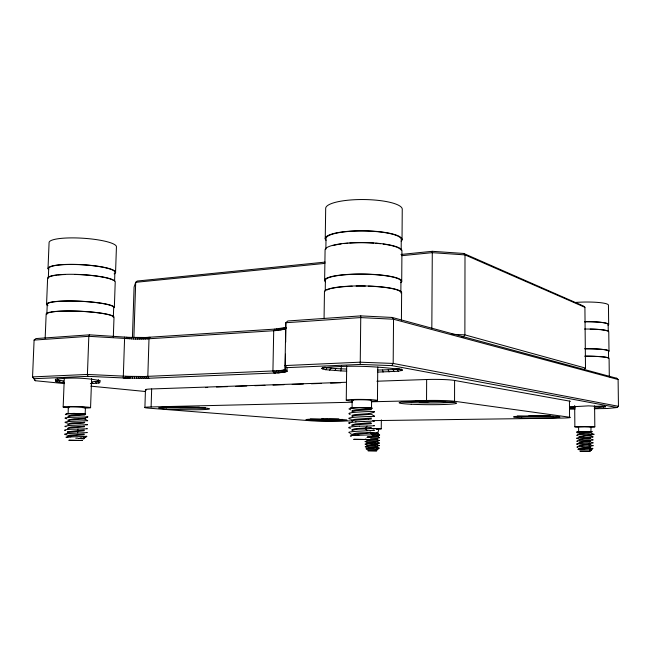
<?xml version="1.0" encoding="UTF-8"?>
<svg xmlns="http://www.w3.org/2000/svg" width="651" height="651" viewBox="0 0 651 651"><rect width="100%" height="100%" fill="white"/><g stroke="black" fill="none" stroke-linecap="round" stroke-linejoin="round"><path stroke-width="0.98" d="M454.601 380.453L569.438 401.097L569.568 417.21L454.553 401.276L454.601 380.453A20.694 1.66 0.3 0 0 426.649 379.509L376.929 381.217M431.825 328.291L432.297 251.31L463.699 253.459L583.434 306.003L584.907 307.305L585.501 368.1L584.045 369.434M415.655 401.219L423.541 401.431L419.293 402.172L425.591 402.351L425.599 400.455M371.664 401.773L426.543 400.487L426.649 379.509M350.637 409.805L348.936 408.918L352.093 408.096L352.11 400.275M400.853 292.95L400.943 281.517A37.799 6.624 0.7 0 0 363.396 274.193A37.799 6.624 0.7 0 0 325.394 280.589L325.24 291.07M401.179 250.22L401.252 239.828A37.652 8.097 0.7 0 0 363.876 230.967A37.652 8.097 0.7 0 0 326.013 238.868L325.858 249.268M401.415 320.593L401.626 292.958A38.612 6.347 0.7 0 0 363.266 285.911A38.612 6.347 0.7 0 0 324.458 292.014L324.06 318.681M401.708 281.533L401.936 251.172A38.458 7.853 0.7 0 0 363.746 242.554A38.458 7.853 0.7 0 0 325.077 250.204L324.629 280.581M402.025 239.837L402.245 209.72A38.311 9.334 0.7 0 0 364.226 199.548A38.311 9.334 0.7 0 0 325.687 208.727L325.24 238.86M377.442 400.56L377.767 367.001M376.717 429.05L381.25 428.838L381.34 419.879M346.259 400.21L346.69 366.082M371.119 428.545C374.732 428.797 381.795 427.178 377.132 433.281L378.394 433.167L370.736 432.899M341.49 365.805L340.831 370.907L325.581 369.703L321.757 368.507L323.083 367.221M371.599 400.495L371.501 408.315L368.718 407.876M590.595 449.955L591.303 449.914L590.766 449.646M285.472 354.16L285.195 369.247L283.73 370.037L279.482 370.679L144.384 376.49L127.954 376.343L87.421 374.439L32.55 376.905L34.096 340.082L35.951 338.569L89.456 334.834L129.101 337.356L146.54 337.487L145.564 338.984L135.603 339.057L88.829 336.315L34.096 340.082M285.691 342.084L285.813 322.733L287.815 320.976L360.768 315.881L392.171 317.452L616.741 378.288L618.108 379.509L618.45 406.314L617.115 407.526L607.481 408.494L594.322 408.73M351.825 424.932L355.503 423.956L370.98 422.654M144.904 407.453L145.466 389.648M352.435 420.896L330.114 421.197A14.224 0.594 0.7 0 1 310.69 420.774L149.372 408.21A18.106 0.911 1.2 0 1 151.113 406.948L151.667 388.956L346.487 382.259M130.102 376.416L130.045 378.255L87.926 376.343L34.275 378.687L32.55 376.905L35.26 380.721L64.579 383.594M132.43 337.527L134.082 287.067L135.693 282.322L137.231 281.029L325.183 262.101M133.886 337.633L135.693 282.322L324.914 263.386M68.331 407.119L68.111 413.727L85.647 414.069L74.043 413.401L66.337 413.702A9.838 0.415 1.3 0 0 67.029 413.824M114.592 281.086L114.885 272.468A33.16 5.615 3.3 0 0 82.01 264.778A33.16 5.615 3.3 0 0 48.703 268.643L48.304 278.376M113.315 337.169L114.006 317.33A33.974 4.394 2.7 0 0 80.244 311.227A33.974 4.394 2.7 0 0 46.156 314.173L45.163 338.365M115.552 272.509L116.431 247.063A33.762 6.477 3.7 0 0 83.002 238.233A33.762 6.477 3.7 0 0 49.077 242.742L48.019 268.603M131.339 338.943L131.388 337.446M90.562 407.648L91.62 378.5M63.163 406.989L64.311 377.645M85.452 407.526L85.143 414.329L71.366 415.118L68.07 416.038M46.555 304.375L47.621 278.335A33.868 5.444 3.2 0 1 81.627 274.6A33.868 5.444 3.2 0 1 115.219 282.078L114.34 307.695A33.95 4.679 2.8 0 0 76.175 301.039A33.95 4.679 2.8 0 0 47.938 305.653M85.2 414.126L85.566 414.117M579.13 431.784L578.666 431.711L578.593 426.82L584.517 426.592L591.059 426.836L590.888 431.8M127.759 378.19L127.954 376.343M67.981 416.73L71.423 415.875L84.858 414.98M366.806 445.756L374.675 444.877L375.424 445.919L379.549 445.593L378.109 445.406M133.479 339.008L133.667 337.519M591.181 449.751L589.643 450.077L592.093 449.369L591.287 448.824M366.839 442.599L377.84 441.378M360.768 315.881L360.223 364.438L391.772 365.61L617.115 407.526M125.472 378.101L125.814 376.27M135.603 339.057L135.937 337.568M64.278 382.739L56.645 381.73L55.815 381.307L55.343 379.305C69.958 377.271 85.826 377.751 100.287 380.689L99.676 382.633L98.838 383L93.077 383.512L91.97 381.795L97.284 381.315L98.065 380.965L98.447 379.647M366.782 447.888L377.775 446.684L377.084 446.488M285.944 328.006L283.673 329.39L275.528 330.594L145.564 338.984M137.703 339.081L138.175 337.6M68.038 432.166L67.379 431.816L77.461 430.661L77.982 429.107L87.348 428.757L86.778 428.61M139.762 339.09L140.364 337.6M372.803 435.665L371.355 436.528L367.083 437.309L370.028 436.805M89.456 334.834L88.829 336.315L87.421 374.439L87.926 376.343M570.357 408.446L572.921 408.535L573.466 407.282L575.264 407.314M276.455 370.924L277.708 372.909L284.609 372.169L287.05 371.168L286.969 367.644L285.032 365.561L285.813 322.733L360.467 317.582L393.546 319.226L618.108 379.509M334.915 370.622L335.875 368.58L346.519 369.036M141.763 339.073L142.496 337.584M351.8 425.803L355.511 424.867L371.347 423.655L370.728 423.524M143.708 339.041L144.563 337.552L274.828 329.105L286.302 327.396L284.487 329.137M368.669 413.597C385.669 410.211 359.238 411.953 355.853 412.254A12.922 1.229 -1.5 0 0 349.392 413.149L348.871 413.678L349.335 413.946M81.652 438.164L78.649 438.595C80.187 437.903 86.323 438.457 85.704 436.683M391.772 365.61L393.18 363.445L393.546 319.226L392.171 317.452M351.996 411.733L355.999 410.659L371.485 409.609M329.658 370.207L331.025 368.189L335.875 368.58M274.828 329.105L273.713 330.724L272.924 371.111L273.973 373.104L275.886 373.015L274.746 371.029M147.329 338.911L148.428 337.405L150.178 337.308L148.998 338.813L147.826 376.384L148.908 378.231L279.393 372.795L278.034 370.81M351.841 429.725L354.982 428.74L365.667 427.919L367.026 426.079L374.455 425.754L373.519 425.632M275.528 330.594L276.732 328.967M62.455 382.593L63.7 380.941L58.354 380.127L57.581 379.72L57.296 378.377M374.675 444.356L375.448 443.347L379.574 443.071L378.288 442.875M378.638 448.629L375.472 449.621L377.759 449.711L376.563 449.581L377.759 449.304L376.97 449.117M67.346 432.581L84.239 430.791M277.228 330.439L278.547 328.804M325.581 369.703L327.225 367.701L331.025 368.189M368.523 437.203L370.842 436.707M278.807 330.26L280.223 328.617M280.247 330.073L281.769 328.405M58.924 382.17L60.445 380.542M65.987 437.171L66.15 437.415A9.627 0.529 2.4 0 0 66.752 437.553M281.549 329.862L283.152 328.185M322.823 369.109L324.735 367.156L327.225 367.701M282.689 329.634L284.373 327.933M283.673 329.39L285.423 327.673M285.13 328.869L286.367 327.697M56.645 381.73L58.354 380.127M579.048 445.479L580.057 444.918L588.748 444.218L589.952 443.087L593.224 442.843L591.832 442.639M321.757 368.507L322.4 367.905C348.619 364.934 375.619 366.196 401.74 369.556L402.31 370.159L398.436 371.241L377.58 372.095M370.557 436.666L377.718 436.146L379.647 435.039L378.361 434.974M55.815 381.307L57.581 379.72M67.981 420.839L70.837 419.911L84.972 418.984M591.751 448.97L592.011 449.174M67.932 420.017L74.181 418.78L85.037 418.259M80.879 438.571L84.304 438.53L80.154 438.505M376.27 449.556L377.108 449.32M169.553 406.419L169.04 406.72L180.962 407.013L179.831 407.607L199.385 407.16M577.706 434.901A8.268 0.545 -2.3 0 1 582.751 434.437C609.393 433.314 581.514 435.665 578.959 436.666M371.412 418.967L368.824 419.211M594.306 408.153L605.65 406.72L588.504 405.866L569.715 406.932M83.19 438.416L84.304 438.107L83.873 437.928M84.972 418.3L87.836 416.852L87.218 416.778M86.07 437.195L85.517 437.448M590.376 450.004L591.303 449.914M574.678 405.54L574.866 426.82L594.819 426.836L594.599 405.899M67.541 423.044A11.352 0.92 3 0 1 65.352 422.58A11.36 1.042 0.9 0 1 65.897 421.929A11.368 0.887 -1 0 1 70.788 421.425A11.368 0.537 -2 0 1 77.892 421.107L87.673 420.652L86.559 420.538M591.059 426.836L590.359 426.95M594.819 426.836L590.188 427.154M371.314 427.447L365.667 427.919M376.449 449.646L377.604 449.475M66.492 437.057L86.925 436.382L85.826 436.308M81.766 438.611L82.457 438.505M351.963 430.718C356.252 428.073 366.847 429.766 371.013 428.252M371.404 418.064L354.73 419.342L351.931 420.066L352.492 420.611M577.372 446.903L576.835 447.058L577.421 447.383M349.099 422.8L355.967 421.881M352.419 435.495L373.983 434.762L373.422 434.713M367.237 448.596L379.313 448.14L377.556 447.994M357.22 435.177L358.888 435.112M369.955 448.449L370.899 448.417M580.334 448.938L592.98 448.458L591.946 448.352M69.665 436.797L70.951 436.74M377.962 428.806L376.278 428.919M351.312 435.625L350.336 435.926A10.961 0.741 1.6 0 0 351.231 436.284M365.333 441.427L379.598 440.426L378.386 440.247M590.644 431.841C599.758 431.467 568.461 431.377 579.138 431.816M577.762 434.901L576.688 435.316A8.276 0.667 1.8 0 0 577.551 435.584M377.71 370.045L393.009 369.622L399.34 368.751L401.179 370.728M69.405 413.385L65.303 414.321L66.076 414.793M67.346 436.959L68.526 436.862M578.462 431.784L577.795 431.719M322.953 418.927L321.504 419.179L328.348 418.902M427.471 400.756L415.794 400.78M379.647 435.039L373.365 435.364M425.591 402.351L429.912 401.61L444.869 401.594L436.04 401.35M377.344 433.07L376.66 433.029M578.194 449.157L579.382 449.003M366.603 448.661L366.017 448.799L366.537 448.962M371.55 408.429L372.348 408.169L359.295 407.461L352.093 408.096M338.821 418.927L329.284 418.927M578.666 431.678L591.092 431.743M353.884 435.373L355.649 435.259M614.821 378.589L616.741 378.288M368.075 448.539L369.076 448.49M370.443 407.86L369.231 407.762M577.583 440.947L593.183 439.889L591.873 439.71M581.473 448.873L582.759 448.816M583.093 431.458L576.68 432.362L577.543 432.777M82.254 413.686L80.879 413.613M594.176 406.818L602.566 405.923L603.729 407.176M591.596 445.455L593.256 445.65L581.782 446.472M400.967 254.46L432.297 251.31M401.813 255.697L432.174 252.661L465.001 254.891L584.907 307.305M375.424 445.919L368.173 446.391A7.283 0.464 -1.6 0 0 365.178 446.765L366.285 447.204M68.737 425.567L64.831 426.315A11.36 0.96 2.1 0 0 66.068 426.755M373.186 430.108L374.406 430.254L363.746 430.954A12.947 0.496 -2.8 0 0 354.046 431.507A12.947 1.009 -1.6 0 0 348.806 432.305L349.384 432.907M352.785 407.868L367.424 407.803M86.502 432.41L87.258 432.557L74.857 433.224A11.384 0.529 -2.1 0 0 67.134 433.696M579.431 443.575L589.952 443.087M579.064 446.049L579.96 445.504L590.962 444.373M370.883 437.155L377.881 436.601L377.084 436.439M375.424 444.308L377.816 444.023L377.279 443.876M375.415 444.82L377.8 444.543L377.36 444.397M588.748 444.218L590.896 443.787M375.489 438.994L377.865 438.733L377.32 438.595M375.285 442.175L377.824 441.874L377.108 441.72M372.494 433.875L374.886 433.729M371.77 434.437L377.897 433.948L377.108 433.802M375.188 439.018L366.871 439.93L367.538 440.214M375.163 442.184L366.895 443.168M375.139 444.332L366.847 445.284M375.236 433.704L377.694 433.289M368.612 419.228L354.722 420.253L351.906 420.985L352.484 421.514M370.647 438.253L379.614 437.781L377.832 436.561M77.461 430.661L84.304 430.034M359.507 426.234L367.026 426.079M368.401 413.613L354.51 414.663L351.988 415.362L352.541 415.94M286.969 367.644L360.223 364.438M364.218 421.441L374.488 421.067L373.641 420.961M124.626 337.104L123.259 378.003L148.908 378.231M583.849 448.775L584.964 448.734M216.482 387.011L227.59 386.637M235.67 386.36L246.77 385.978M254.85 385.701L264.949 385.359M273.021 385.083L284.129 384.7M292.209 384.424L303.317 384.041M311.398 383.764L321.488 383.423M330.578 383.113L340.676 382.764M356.406 407.477L350.319 407.908A11.197 0.61 0.6 0 0 351.149 408.226M366.961 449.361L376.921 449.499M90.375 383.569L93.077 383.512M151.113 406.948L352.354 402.228M570.024 409.154L575.085 409.072M372.73 420.627L559.429 418.129A16.267 0.749 0.1 0 0 569.568 417.21M377.629 433.249L370.557 432.907M371.07 428.431L381.25 428.838M572.921 408.535L574.914 408.576M75.744 438.204L77.982 438.245M174.549 406.541L181.539 406.72M542.316 415.655L550.193 415.851L528.685 416.16L533.136 415.712L531.159 415.663M375.448 443.347L366.464 443.787A7.283 0.545 -0.7 0 0 365.065 444.104A7.283 0.561 1.3 0 0 366.041 444.446A7.283 0.415 3.2 0 0 366.92 444.552M77.982 429.107L71.374 429.245A11.376 0.773 -1.3 0 0 66.418 429.652L65.393 429.815A11.368 0.96 0.6 0 0 64.978 430.368M340.831 370.907L346.755 371.119M80.504 438.644L84.003 438.725M570.309 407.168L573.466 407.282M373.349 411.619L374.488 411.668M81.497 438.432L80.057 438.302M451.851 334.264L464.879 334.866L585.501 368.1M461.583 336.697L463.561 336.795L464.879 334.866L465.001 254.891L463.699 253.459M578.161 427.08L574.866 426.82M590.53 450.11L591.303 450.158L590.205 450.142M367.294 437.415L371.216 437.57L368.848 437.366M590.905 449.939L579.105 449.857M369.695 437.114L368.433 436.959M591.45 433.818L592.67 433.9M373.869 416.135L374.52 416.38L366.725 416.607A12.93 0.545 -2.8 0 0 358.481 416.982A12.93 1.001 -2.2 0 0 351.573 417.6A12.93 1.294 -0.5 0 0 348.765 418.398A12.93 1.286 1.7 0 0 351.304 419.252M590.734 431.597L591.303 431.629M592.019 436.683L593.142 436.943L579.667 437.741A8.276 0.635 -1.4 0 0 576.908 438.156M85.989 424.59L87.486 424.737L75.492 425.193A11.368 0.667 -1.8 0 0 68.493 425.559M367.254 437.228L370.924 437.106M378.638 437.537L379.566 437.635M90.863 386.165L145.458 391.511M377.059 435.926L377.881 436.08M377.238 439.091L377.857 439.23L366.887 440.385L367.522 440.719M84.337 422.849C81.871 424.029 71.561 422.678 67.769 424.769M590.685 441.386C590.099 442.485 580.456 441.5 579.048 443.111M377.181 447.017L377.775 447.172L366.863 448.474M377.303 441.232L377.832 441.37M590.726 432.012L580.358 433.045L578.959 433.737M590.742 438.457C589.35 439.482 580.773 438.562 578.983 440.166M84.427 426.836L70.064 427.967L67.566 428.708M590.831 437.903L579.927 439.018L578.991 439.604M590.774 447.278C590.05 448.441 580.554 447.449 579.097 448.995M66.589 434.86L64.571 434.355A11.376 0.879 -0.4 0 1 67.199 433.696M370.801 432.004C367.286 433.509 355.828 431.979 351.979 434.526L350.254 433.533M618.45 406.314L393.18 363.445L359.962 362.192L285.032 365.561L285.195 369.247L287.05 371.168M84.443 426.071C81.115 427.316 70.617 425.835 67.94 428.114M590.864 440.849L579.951 441.972L579.016 442.542M66.768 418.796L65.157 418.145M87.739 416.876L68.884 417.421A11.36 1.033 -0.1 0 0 65.149 418.145M590.929 432.614C588.447 433.607 580.749 432.541 578.999 434.315M590.937 446.732L579.105 448.425M84.223 434.005L69.755 435.202L67.281 435.893M578.991 437.236C581.384 436.495 590.498 434.396 592.703 436.731M371.404 408.673L356.219 409.731L352.525 410.415L352.012 410.83L352.403 411.188M371.078 432.964L354.339 434.461L351.874 435.381M84.272 434.787L69.584 435.991L67.346 436.723M352.679 416.884L351.931 416.339L355.039 415.493L371.371 414.256L374.447 416.176M84.776 422.157C80.293 423.272 71.48 421.824 67.997 424.102M84.947 419.065L87.6 420.692M588.756 444.788L589.985 445.951M603.965 405.711L605.218 406.956M401.016 368.857L402.31 370.159M285.105 369.459L286.961 371.379M98.065 380.965L99.676 382.633M284.829 369.654L286.66 371.591M284.373 369.849L286.171 371.794M97.284 381.315L98.838 383M283.73 370.037L285.48 371.99M282.916 370.216L284.609 372.169M281.932 370.378L283.551 372.348M95.201 381.6L96.576 383.301M396.825 369.231L398.436 371.241M280.784 370.533L282.331 372.51M279.482 370.679L280.939 372.657M365.659 428.838L366.977 430.653M393.009 369.622L394.303 371.656M146.158 376.441L147.15 378.288M34.275 378.687L35.26 380.721M144.384 376.49L145.263 378.337M388.167 369.898L389.062 371.949M142.52 376.522L143.269 378.377M140.575 376.538L141.202 378.394M138.565 376.547L139.054 378.394M77.428 431.434L77.835 432.98M382.625 370.037L383.057 372.095M136.498 376.53L136.856 378.386M126.831 337.234L127.059 338.748M134.391 376.506L134.611 378.353M129.101 337.356L129.191 338.854M132.259 376.465L132.34 378.312M608.669 324.418L608.441 305.124A24.689 3.646 -1.2 0 0 575.948 302.406M608.994 351.052L608.758 331.668A24.754 3.06 -0.9 0 0 584.557 329.048M609.303 376.856L609.084 358.343A24.811 2.466 -0.6 0 0 584.818 356.187A24.315 2.417 -0.6 0 1 595.527 356.406M608.262 331.676L608.172 324.426A24.242 3.149 -0.9 0 0 584.468 321.74M146.402 390.136A18.082 1.204 1.4 0 1 151.667 388.956M569.438 401.097A16.242 0.985 0 0 1 569.959 401.602M426.543 400.487A20.734 1.261 0.4 0 1 454.553 401.276M342.491 419.407A19.261 0.838 0.7 0 1 310.332 418.992M205.635 407.876A23.924 1.245 1.1 0 1 184.819 408.169A23.924 1.245 1.1 0 1 163.271 407.111M453.21 402.041A27.025 1.652 0.4 0 1 427.211 402.945A27.025 1.652 0.4 0 1 402.082 401.61M553.277 416.363A21.735 1.033 0.2 0 1 517.309 416.038M205.488 387.605A30.507 2.124 1.1 0 1 207.718 387.41M352.419 401.032A15.591 0.96 0.6 0 1 350.368 399.6A15.591 0.96 0.6 0 1 373.43 399.852A15.591 0.96 0.6 0 1 371.184 401.244M350.295 414.215A12.922 1.212 2.8 0 1 349.351 413.955M349.847 423.606A12.939 1.269 0.8 0 1 349.034 422.792M355.715 421.872A12.93 0.692 -2.7 0 1 364.332 421.409M350.515 428.317A12.939 1.204 1.4 0 1 348.667 427.593A12.939 1.164 -0.7 0 1 351.06 426.926L352.712 426.73A12.939 0.838 -2.3 0 1 359.531 426.242M353.436 400.593A9.749 0.602 0.6 0 1 360.63 399.771A9.749 0.602 0.6 0 1 371.233 400.642M326.029 240.292A38.417 8.26 0.7 0 1 363.876 230.788A38.417 8.26 0.7 0 1 401.154 241.252M332.685 245.639A37.693 7.698 0.7 0 1 341.116 243.97M344.289 243.58A37.693 7.698 0.7 0 1 347.894 243.238M349.782 243.092A37.693 7.698 0.7 0 1 373.845 243.132M375.782 243.279A37.693 7.698 0.7 0 1 380.493 243.743M383.154 244.068A37.693 7.698 0.7 0 1 396.028 246.892M396.833 247.201A37.693 7.698 0.7 0 1 400.284 249.146M325.419 281.761A38.572 6.762 0.7 0 1 363.396 274.047A38.572 6.762 0.7 0 1 400.845 282.68M326.883 290.029A37.839 6.217 0.7 0 1 329.805 288.922M330.635 288.686A37.839 6.217 0.7 0 1 352.15 286.188M356.121 286.074A37.839 6.217 0.7 0 1 365.317 286.082M368.393 286.163A37.839 6.217 0.7 0 1 399.966 291.314M69.096 407.672A13.704 0.659 1.4 0 1 66.597 406.631A13.704 0.659 1.4 0 1 87.112 407.119A13.704 0.659 1.4 0 1 84.646 408.047M65.621 430.563A11.36 0.887 2.6 0 1 64.937 430.368M82.246 438.505A8.634 0.431 2.3 0 1 83.881 438.725M68.632 407.233A8.561 0.415 1.4 0 1 73.254 406.859A8.561 0.415 1.4 0 1 83.914 407.249A8.561 0.415 1.4 0 1 82.913 407.754M48.679 269.644A33.836 5.729 3.3 0 1 83.401 264.745A33.836 5.729 3.3 0 1 114.12 273.884M49.256 277.025A33.193 5.338 3.2 0 1 56.783 275.137M57.793 275.023A33.193 5.338 3.2 0 1 64.823 274.527M74.987 274.462A33.193 5.338 3.2 0 1 97.967 276.317M98.806 276.447A33.193 5.338 3.2 0 1 110.003 278.897M110.711 279.141A33.193 5.338 3.2 0 1 113.184 280.247M50.005 312.407A33.299 4.305 2.7 0 0 46.839 314.205L47.246 304.408A33.266 4.59 2.8 0 1 80.626 301.315A33.266 4.59 2.8 0 1 113.673 307.663L113.339 317.297A33.299 4.305 2.7 0 0 109.458 314.954M51.014 312.195A33.299 4.305 2.7 0 1 55.319 311.609M56.328 311.512A33.299 4.305 2.7 0 1 108.741 314.75M366.456 441.931A7.283 0.488 2.7 0 1 365.691 441.809A7.283 0.586 0.7 0 1 365.284 441.427M366.489 439.311A7.275 0.586 1.7 0 1 365.252 439.043M578.316 432.882A8.276 0.618 2.4 0 1 577.624 432.777M577.461 441.516A8.284 0.618 1.9 0 1 576.908 441.37A8.276 0.667 -0.2 0 1 577.486 440.947M578.365 438.741A8.284 0.553 2.6 0 1 577.461 438.595A8.276 0.692 0.7 0 1 576.892 438.156M577.901 444.438A8.284 0.545 2.5 0 1 577.217 444.308M577.185 444.308A8.284 0.659 0.4 0 1 577.022 443.933M576.989 443.933A8.276 0.57 -1.5 0 1 579.447 443.583M577.429 446.895A8.276 0.464 -2.3 0 1 581.831 446.48M578.649 449.45A7.015 0.407 0.9 0 1 578.234 449.157M584.484 321.675A24.738 3.214 -0.9 0 1 607.993 325.264M590.197 329.129A24.258 2.995 -0.9 0 1 600.515 329.675M601.434 329.772A24.258 2.995 -0.9 0 1 607.253 330.911M608.311 351.743A24.795 2.628 -0.7 0 0 584.744 348.773A24.299 2.571 -0.7 0 1 608.49 351.06L608.579 358.351A24.315 2.417 -0.6 0 0 596.471 356.447M353.859 439.327L369.247 439.539L353.859 439.327M580.163 451.314L590.058 451.403L580.163 451.314M69.006 440.263L82.522 440.515L69.006 440.263M368.01 450.72L376.644 450.826L368.01 450.72M411.212 404.247A28.725 1.709 0.4 0 0 456.449 403.335A28.725 1.709 0.4 0 0 415.899 401.333A28.725 1.709 0.4 0 0 411.212 404.247M521.679 417.739A23.094 1.066 0.2 0 0 559.494 417.25A23.094 1.066 0.2 0 0 529.287 415.94A23.094 1.066 0.2 0 0 521.679 417.739M312.22 420.391A20.466 0.871 0.7 0 0 346.356 420.4A20.466 0.871 0.7 0 0 321.033 419.032A20.466 0.871 0.7 0 0 312.22 420.391M166.274 408.958A25.43 1.286 1.1 0 0 208.702 409.178A25.43 1.286 1.1 0 0 177.275 407.013A25.43 1.286 1.1 0 0 166.274 408.958"/></g></svg>
